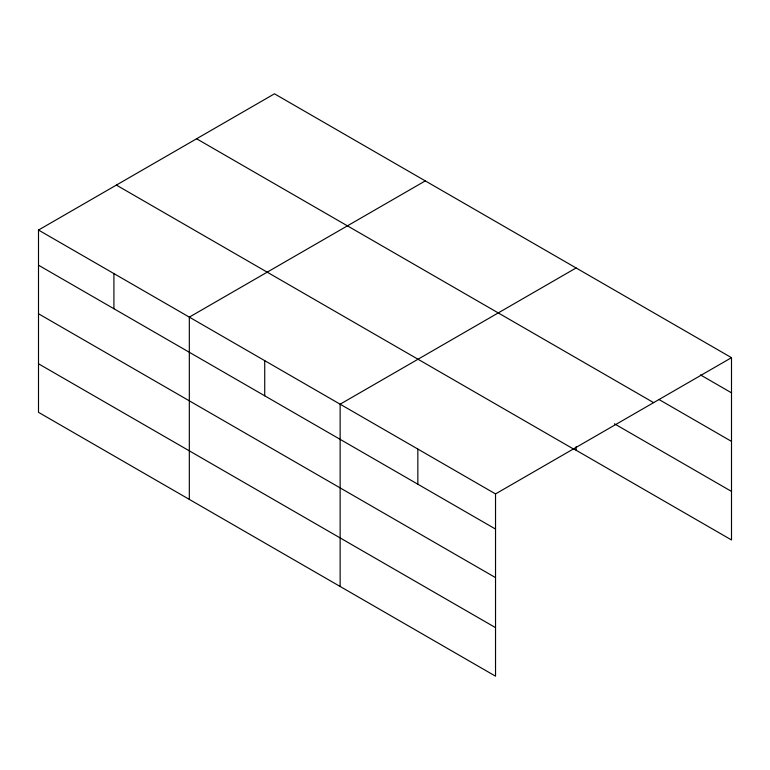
<?xml version="1.0" encoding="UTF-8"?>
<svg xmlns="http://www.w3.org/2000/svg" width="770" height="770" viewBox="0 0 770 770"><rect width="100%" height="100%" fill="white"/><g stroke="black" fill="none" stroke-linecap="round" stroke-linejoin="round"><path stroke-width="1.16" d="M731.5 357.675L495.534 493.916L495.534 676.185L38.5 412.325L38.5 230.047L274.467 93.815L731.5 357.675L731.5 539.953L573.015 448.448M425.29 180.892L189.324 317.125L189.324 499.393M576.114 267.96L340.138 404.202L340.138 586.471M700.421 374.884L731.5 392.825M658.985 399.514L731.5 441.383M196.6 138.773L653.634 402.633M614.441 423.818L731.5 491.404M116.366 185.089L573.4 448.958M38.5 230.047L495.534 493.916M38.5 265.198L495.534 529.067M38.5 313.756L495.534 577.615M38.5 363.777L495.534 627.637M576.114 446.687L576.114 450.238M417.841 449.054L417.841 484.205M264.726 360.658L264.726 395.809M113.912 273.591L113.912 308.741"/></g></svg>
